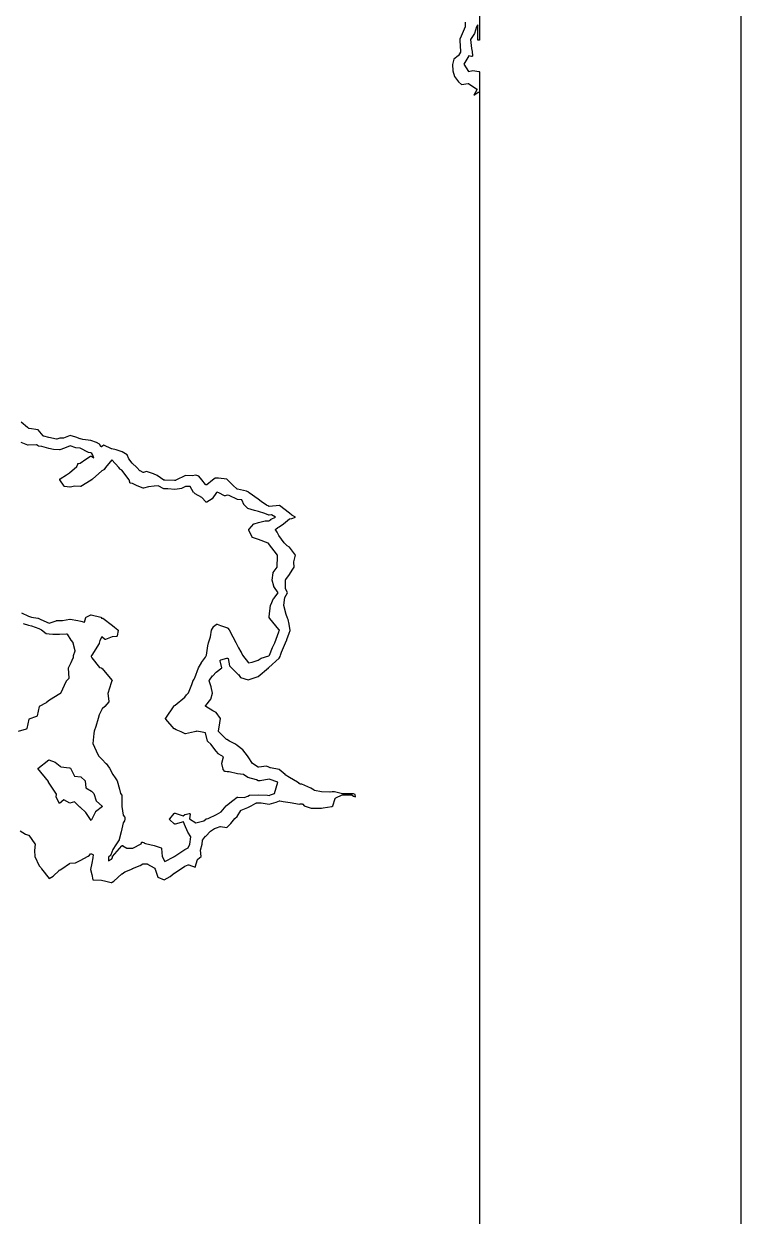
# Model space of a CAD drawing. Header units: millimetres. Extents: x 0 to 500, y 0 to 700.
# Drawn here: x 436.6 to 500, y 375.9 to 481.2 of the extents above; entities that cross this region are included whole.
import ezdxf

# ---------------------------------------------------------------- set-up
doc = ezdxf.new("R2010")
doc.units = ezdxf.units.MM
for name, color, linetype in [('CORTE', 1, 'Continuous'), ('GRABADO', 5, 'Continuous'), ('HOJA', 8, 'Continuous')]:
    doc.layers.add(name, color=color, linetype=linetype)

msp = doc.modelspace()

# ---------------------------------------------------------------- linework, layer by layer
at = {"layer": 'CORTE'}
for points in [[(476.87, 515.98), (476.87, 479.78), (476.72, 479.78), (476.72, 481.12), (476.6, 480.95), (476.42, 480.38), (476.42, 480.38), (476.41, 480.37), (476.08, 479.85), (476.15, 479.03), (476.21, 478.78), (476.21, 478.77), (476.24, 478.4), (476.24, 478.39), (476.24, 478.38), (476.24, 478.37), (476.23, 478.36), (476.22, 478.35), (476.21, 478.34), (476.2, 478.33), (476.19, 478.33), (476.18, 478.33), (476.18, 478.33), (476.16, 478.33), (476.15, 478.33), (475.91, 478.39), (475.48, 477.65), (475.9, 477.02), (476.27, 477.11), (476.27, 477.11), (476.28, 477.11), (476.29, 477.11), (476.29, 477.11), (476.81, 477.02), (476.82, 477.02), (476.82, 477.02), (476.83, 477.02), (476.83, 477.01), (476.84, 477.01), (476.85, 477), (476.86, 476.98), (476.87, 476.97), (476.87, 476.95), (476.87, 469.63), (476.87, 468.14), (476.87, 467), (476.87, 415.92), (476.87, 414.56), (476.87, 413.24), (476.87, 412.77), (476.87, 412.77), (476.87, 412.76), (476.87, 409.53), (476.87, 407.15), (476.87, 406.3), (476.87, 405.2), (476.87, 404.48), (476.87, 403.52), (476.87, 402.56), (476.87, 401.4), (476.87, 401.4), (476.87, 398.37), (476.87, 397.43), (476.87, 396.5), (476.87, 395.58), (476.87, 394.66), (476.87, 393.75), (476.87, 392.85), (476.87, 391.95), (476.87, 391.06), (476.87, 390.17), (476.87, 389.23), (476.87, 388.87), (476.87, 387.61), (476.87, 386.75), (476.87, 385.89), (476.87, 385.08), (476.87, 384.19), (476.87, 383.34), (476.87, 382.42), (476.87, 381.67), (476.87, 380.92), (476.87, 380.06), (476.87, 379.24), (476.87, 378.37), (476.87, 377.52), (476.87, 376.75), (476.87, 376.1), (476.87, 375.37)], [(436.38, 429.18), (436.99, 428.88), (437.26, 428.81), (437.83, 428.72), (437.83, 428.72), (437.84, 428.72), (437.92, 428.69), (437.92, 428.69), (438.09, 428.6), (438.82, 428.28), (439.45, 428.48), (439.46, 428.49), (439.47, 428.49), (439.74, 428.49), (439.99, 428.5), (440.65, 428.62), (440.66, 428.62), (440.67, 428.62), (441.35, 428.5), (441.61, 428.45), (441.94, 428.35), (442.07, 428.76), (442.07, 428.77), (442.08, 428.78), (442.09, 428.79), (442.09, 428.8), (442.1, 428.8), (442.49, 429), (442.49, 429), (442.5, 429.01), (442.52, 429.01), (442.53, 429.01), (442.54, 429.01), (443.38, 428.81), (443.38, 428.81), (443.39, 428.81), (443.4, 428.8), (443.41, 428.8), (443.42, 428.79), (443.42, 428.78), (443.46, 428.72), (443.46, 428.72), (443.47, 428.71), (443.48, 428.69), (443.48, 428.69), (443.48, 428.7), (443.49, 428.7), (443.5, 428.71), (443.51, 428.71), (443.52, 428.71), (443.53, 428.71), (443.54, 428.71), (443.54, 428.71), (443.55, 428.71), (443.56, 428.71), (443.57, 428.7), (444.42, 428.05), (444.6, 427.91), (444.89, 427.69), (444.9, 427.68), (444.9, 427.67), (444.91, 427.66), (444.91, 427.64), (444.92, 427.63), (444.92, 427.62), (444.83, 427.15), (444.83, 427.15), (444.82, 427.14), (444.82, 427.13), (444.81, 427.11), (444.8, 427.11), (444.8, 427.1), (444.79, 427.1), (444.78, 427.1), (444.77, 427.09), (444.77, 427.09), (444.39, 427.05), (443.79, 426.83), (443.79, 426.83), (443.78, 426.83), (443.77, 426.83), (443.75, 426.83), (443.74, 426.83), (443.74, 426.84), (443.73, 426.84), (443.73, 426.84), (443.72, 426.85), (443.47, 427.07), (443.31, 426.74), (443.23, 426.49), (443.23, 426.48), (442.59, 425.45), (442.57, 425.4), (442.56, 425.4), (442.56, 425.39), (442.55, 425.38), (442.54, 425.37), (442.53, 425.36), (442.53, 425.33), (442.59, 425.19), (443.28, 424.36), (443.43, 424.31), (443.43, 424.31), (443.44, 424.31), (443.45, 424.3), (443.49, 424.27), (443.5, 424.26), (443.5, 424.26), (444.36, 423.23), (444.37, 423.22), (444.37, 423.2), (444.38, 423.19), (444.38, 423.19), (444.38, 423.18), (444.38, 423.17), (444.37, 423.16), (444.3, 422.99), (444, 422.06), (444.11, 421.37), (444.11, 421.37), (444.11, 421.35), (444.11, 421.34), (444.1, 421.33), (444.1, 421.32), (444.09, 421.32), (443.75, 420.91), (443.75, 420.9), (443.75, 420.9), (443.51, 420.71), (443.23, 420.16), (443.14, 419.83), (442.95, 419.14), (442.8, 418.72), (442.77, 418.51), (442.77, 418.51), (442.67, 417.63), (442.97, 417), (443.18, 416.55), (443.5, 416.22), (443.84, 415.86), (443.85, 415.86), (444.15, 415.44), (444.15, 415.44), (444.44, 414.89), (444.65, 414.59), (444.83, 414.33), (444.84, 414.32), (445.03, 413.6), (445.14, 413.21), (445.24, 413.07), (445.25, 413.06), (445.25, 413.04), (445.25, 412.07), (445.37, 411.29), (445.49, 411.15), (445.49, 411.14), (445.49, 411.13), (445.5, 411.12), (445.5, 411.11), (445.5, 410.95), (445.5, 410.94), (445.47, 410.81), (445.47, 410.8), (445.37, 410.62), (445.18, 409.82), (445.02, 409.14), (445.02, 409.14), (445.01, 409.12), (444.72, 408.69), (444.44, 408.27), (444.28, 407.79), (444.28, 407.78), (444.28, 407.77), (444.27, 407.77), (444.26, 407.76), (444.26, 407.76), (444.07, 407.58), (444.07, 407.28), (444.32, 407.4), (444.41, 407.52), (444.42, 407.63), (444.42, 407.64), (444.43, 407.65), (444.43, 407.66), (445.25, 408.59), (445.25, 408.59), (445.26, 408.6), (445.27, 408.61), (445.29, 408.61), (445.29, 408.61), (445.3, 408.61), (445.31, 408.61), (445.32, 408.61), (445.33, 408.61), (445.33, 408.6), (445.34, 408.6), (445.68, 408.38), (446.21, 408.38), (446.96, 408.78), (446.98, 408.87), (446.98, 408.88), (446.99, 408.9), (447, 408.91), (447.01, 408.91), (447.02, 408.92), (447.02, 408.92), (447.03, 408.92), (447.04, 408.92), (447.04, 408.92), (447.06, 408.92), (447.17, 408.9), (447.17, 408.9), (447.18, 408.9), (447.19, 408.9), (447.19, 408.89), (447.2, 408.88), (447.24, 408.84), (447.34, 408.8), (448.1, 408.63), (448.71, 408.4), (448.71, 408.4), (448.72, 408.39), (448.73, 408.39), (448.74, 408.38), (448.74, 408.37), (448.75, 408.36), (448.75, 408.35), (448.81, 407.64), (449.04, 407.21), (449.83, 407.61), (449.89, 407.65), (449.89, 407.66), (449.91, 407.67), (449.93, 407.68), (450.82, 408.27), (450.82, 408.27), (450.82, 408.27), (451.11, 408.41), (451.25, 408.75), (451.34, 409.38), (451.08, 409.8), (451.07, 409.81), (450.79, 410.49), (450.69, 410.71), (449.95, 410.52), (449.94, 410.52), (449.93, 410.52), (449.93, 410.52), (449.92, 410.52), (449.91, 410.52), (449.91, 410.52), (449.9, 410.53), (449.89, 410.53), (449.88, 410.54), (449.49, 410.9), (449.49, 410.91), (449.48, 410.92), (449.48, 410.93), (449.47, 410.94), (449.47, 410.95), (449.47, 410.97), (449.48, 410.97), (449.48, 410.98), (449.48, 410.99), (449.87, 411.46), (449.88, 411.47), (449.89, 411.47), (449.9, 411.48), (449.9, 411.48), (449.91, 411.48), (449.92, 411.49), (449.94, 411.49), (449.95, 411.48), (450.67, 411.25), (450.81, 411.36), (450.82, 411.36), (450.83, 411.36), (450.84, 411.37), (451.2, 411.46), (451.21, 411.46), (451.21, 411.46), (451.22, 411.46), (451.23, 411.46), (451.24, 411.46), (451.24, 411.45), (451.25, 411.45), (451.26, 411.45), (451.26, 411.44), (451.26, 411.44), (451.27, 411.43), (451.28, 411.42), (451.29, 411.41), (451.29, 411.4), (451.29, 411.39), (451.29, 411.38), (451.23, 410.99), (451.8, 410.61), (452.48, 410.79), (452.66, 410.94), (452.67, 410.94), (452.71, 410.97), (452.72, 410.97), (452.73, 410.97), (452.88, 411.02), (453.6, 411.36), (454.02, 411.61), (454.47, 412.12), (454.47, 412.12), (454.51, 412.16), (454.51, 412.16), (455.05, 412.6), (455.05, 412.6), (455.45, 412.88), (455.45, 412.88), (455.46, 412.89), (455.46, 412.89), (455.47, 412.89), (455.48, 412.89), (455.49, 412.89), (455.49, 412.89), (456.07, 412.85), (456.38, 412.99), (456.52, 413.07), (456.53, 413.07), (456.54, 413.07), (456.55, 413.07), (456.55, 413.08), (456.56, 413.08), (457.34, 413.1), (457.34, 413.1), (458.13, 413.08), (458.13, 413.08), (458.26, 413.05), (458.38, 413.09), (458.75, 413.23), (459.05, 414.21), (459.05, 414.23), (458.26, 414.49), (457.46, 414.34), (457.35, 414.33), (457.34, 414.33), (457.33, 414.33), (457.33, 414.33), (457.32, 414.33), (457.31, 414.33), (457.31, 414.33), (457.14, 414.43), (456.39, 414.64), (456.39, 414.64), (456.38, 414.64), (456.01, 414.88), (455.48, 414.96), (455.47, 414.96), (454.73, 415.12), (454.56, 415.13), (454.4, 415.15), (454.4, 415.15), (454.39, 415.15), (454.38, 415.15), (454.38, 415.15), (454.37, 415.16), (454.36, 415.16), (454.36, 415.17), (454.36, 415.17), (454.21, 415.35), (454.2, 415.36), (454.2, 415.36), (454.19, 415.38), (454.08, 415.88), (454.08, 415.88), (454.08, 415.89), (454.08, 415.91), (454.08, 415.91), (454.24, 416.47), (453.81, 416.69), (453.8, 416.69), (453.8, 416.7), (453.79, 416.71), (453.58, 416.96), (453.58, 416.96), (453.11, 417.57), (452.85, 417.8), (452.85, 417.81), (452.84, 417.82), (452.84, 417.83), (452.83, 417.83), (452.83, 417.83), (452.65, 418.57), (452.19, 418.66), (451.84, 418.71), (451.82, 418.7), (451.81, 418.69), (451.79, 418.68), (451.78, 418.68), (451.66, 418.66), (450.87, 418.49), (450.87, 418.49), (450.86, 418.49), (450.85, 418.49), (450.84, 418.49), (450.84, 418.49), (450.83, 418.5), (450.49, 418.67), (450.05, 418.84), (450.04, 418.84), (449.89, 418.93), (449.89, 418.93), (449.88, 418.94), (449.88, 418.94), (449.13, 419.79), (449.12, 419.8), (449.11, 419.82), (449.11, 419.83), (449.11, 419.86), (449.11, 419.87), (449.12, 419.88), (449.87, 420.97), (449.87, 420.97), (449.88, 420.98), (449.91, 421), (449.91, 421), (449.95, 421.02), (450.81, 421.74), (450.97, 421.92), (451.15, 422.11), (451.43, 422.86), (451.56, 423.21), (451.56, 423.22), (451.57, 423.23), (451.65, 423.31), (451.71, 423.45), (452.01, 424.32), (452.01, 424.32), (452.01, 424.33), (452.28, 424.77), (452.28, 424.78), (452.65, 425.25), (452.73, 425.43), (452.86, 426.26), (452.9, 426.53), (453.07, 427.05), (453.17, 427.64), (453.17, 427.65), (453.17, 427.65), (453.17, 427.66), (453.34, 427.95), (453.35, 427.96), (453.35, 427.96), (453.59, 428.16), (453.6, 428.17), (453.6, 428.17), (453.61, 428.17), (453.62, 428.18), (453.63, 428.18), (453.63, 428.18), (453.64, 428.18), (453.65, 428.18), (453.66, 428.17), (453.97, 428.06), (454.59, 427.84), (454.59, 427.84), (454.6, 427.83), (454.61, 427.83), (454.62, 427.82), (454.74, 427.68), (454.74, 427.67), (455.07, 427.07), (455.32, 426.55), (455.55, 426.09), (455.78, 425.73), (455.79, 425.72), (455.79, 425.71), (455.9, 425.44), (456.45, 424.76), (456.78, 424.82), (457.31, 424.99), (457.55, 425.17), (457.56, 425.17), (457.56, 425.17), (457.57, 425.17), (458.23, 425.37), (458.29, 425.44), (458.56, 426.11), (458.56, 426.11), (458.76, 426.54), (459.12, 427.51), (459.16, 427.61), (459.16, 427.61), (459.17, 427.63), (459.17, 427.65), (459.13, 427.72), (458.32, 428.69), (458.32, 428.69), (458.27, 428.78), (458.27, 428.79), (458.26, 428.8), (458.26, 428.81), (458.26, 428.82), (458.4, 429.86), (458.4, 429.86), (458.41, 429.88), (458.41, 429.88), (458.66, 430.44), (458.67, 430.45), (459.07, 430.96), (458.69, 431.51), (458.69, 431.52), (458.68, 431.53), (458.55, 432.06), (458.55, 432.06), (458.55, 432.07), (458.61, 432.7), (458.61, 432.72), (458.62, 432.73), (458.97, 433.21), (459.02, 434.18), (459.01, 434.27), (458.21, 435.31), (458.2, 435.33), (458.17, 435.34), (457.32, 435.66), (456.8, 435.83), (456.8, 435.83), (456.79, 435.84), (456.78, 435.84), (456.77, 435.85), (456.77, 435.86), (456.76, 435.87), (456.47, 436.49), (456.47, 436.51), (456.47, 436.53), (456.47, 436.55), (456.48, 436.56), (456.49, 436.57), (456.91, 437.03), (456.92, 437.03), (456.93, 437.04), (456.93, 437.04), (456.94, 437.05), (457.32, 437.15), (457.93, 437.31), (457.93, 437.31), (457.94, 437.32), (457.94, 437.32), (458.24, 437.3), (458.42, 437.44), (458.42, 437.45), (458.44, 437.46), (458.82, 437.64), (458.48, 437.83), (458.27, 437.81), (458.27, 437.81), (458.26, 437.81), (458.25, 437.81), (458.25, 437.81), (458.24, 437.82), (457.9, 437.97), (457.32, 438.13), (456.96, 438.23), (456.39, 438.39), (456.39, 438.39), (456.38, 438.4), (456.38, 438.4), (456.37, 438.4), (456.37, 438.41), (456.08, 438.69), (456.08, 438.7), (456.07, 438.7), (455.84, 439.15), (455.48, 439.19), (455.47, 439.19), (455.47, 439.2), (455.46, 439.2), (454.73, 439.55), (454.57, 439.58), (454.37, 439.53), (454.36, 439.53), (454.34, 439.53), (454.33, 439.53), (454.32, 439.53), (453.83, 439.79), (453.66, 439.84), (453.61, 439.81), (453.24, 439.25), (453.23, 439.25), (453.23, 439.25), (453.22, 439.24), (453.22, 439.24), (452.75, 438.97), (452.74, 438.96), (452.73, 438.96), (452.73, 438.96), (452.72, 438.96), (452.71, 438.96), (452.71, 438.96), (452.7, 438.96), (452.69, 438.96), (452.68, 438.96), (452.68, 438.96), (452.67, 438.97), (452.66, 438.97), (452.66, 438.98), (452.31, 439.37), (451.74, 439.69), (451.74, 439.69), (451.6, 439.8), (451.59, 439.8), (451.58, 439.81), (451.28, 440.34), (450.88, 440.35), (450.57, 440.18), (450.56, 440.18), (450.55, 440.17), (450.55, 440.17), (449.94, 440.07), (449.94, 440.07), (449.93, 440.07), (449.92, 440.07), (449.3, 440.13), (449, 440.14), (449, 440.14), (448.99, 440.15), (448.98, 440.15), (448.97, 440.15), (448.47, 440.41), (448.09, 440.36), (447.6, 440.3), (447.17, 440.19), (447.16, 440.19), (447.15, 440.19), (447.14, 440.19), (447.14, 440.19), (447.13, 440.19), (447.13, 440.19), (446.6, 440.41), (446.6, 440.41), (446.2, 440.62), (446.01, 440.65), (446.01, 440.65), (445.99, 440.65), (445.99, 440.66), (445.98, 440.66), (445.97, 440.67), (445.97, 440.67), (445.96, 440.68), (445.96, 440.69), (445.95, 440.7), (445.95, 440.71), (445.9, 440.93), (445.25, 441.79), (445.13, 441.85), (445.12, 441.85), (445.11, 441.86), (445.11, 441.87), (444.98, 442.03), (444.37, 442.71), (443.81, 442.03), (443.67, 441.84), (443.66, 441.83), (443.65, 441.82), (443.65, 441.82), (443.49, 441.74), (442.64, 440.99), (442.64, 440.99), (442.56, 440.94), (442.56, 440.94), (442.56, 440.92), (442.55, 440.91), (442.54, 440.9), (442.53, 440.9), (441.63, 440.34), (441.63, 440.34), (441.62, 440.34), (441.61, 440.33), (441.59, 440.33), (441.59, 440.33), (441.1, 440.37), (440.68, 440.29), (440.68, 440.29), (440.67, 440.29), (440.66, 440.29), (440.19, 440.33), (440.19, 440.33), (440.18, 440.34), (440.17, 440.34), (440.16, 440.35), (440.16, 440.35), (440.15, 440.36), (440.15, 440.36), (440.14, 440.37), (439.77, 440.93), (439.76, 440.93), (439.76, 440.94), (439.76, 440.96), (439.76, 440.97), (439.76, 440.99), (439.76, 441), (439.77, 441), (439.77, 441.01), (439.78, 441.02), (439.79, 441.03), (439.79, 441.03), (440.35, 441.36), (440.62, 441.56), (441.27, 442.12), (441.34, 442.32), (441.34, 442.33), (441.35, 442.34), (441.35, 442.34), (441.36, 442.35), (441.36, 442.36), (441.37, 442.36), (441.38, 442.37), (441.39, 442.37), (441.4, 442.37), (441.57, 442.4), (442.07, 442.76), (442.48, 443.01), (442.49, 443.01), (442.5, 443.01), (442.51, 443.02), (442.52, 443.02), (442.52, 443.02), (442.53, 443.02), (442.55, 443.01), (442.56, 443.01), (442.78, 442.88), (442.66, 443.16), (442.58, 443.27), (442.5, 443.32), (442.31, 443.35), (442.31, 443.35), (442.3, 443.35), (442.29, 443.36), (441.57, 443.72), (441.19, 443.76), (441.19, 443.76), (440.67, 443.92), (440.19, 443.73), (440.19, 443.73), (439.77, 443.59), (439.76, 443.58), (439.75, 443.58), (439.74, 443.58), (439.74, 443.58), (439.21, 443.6), (439.21, 443.6), (439.2, 443.6), (438.8, 443.71), (438.16, 443.88), (437.88, 443.91), (437.88, 443.91), (437.87, 443.91), (437.86, 443.92), (437.85, 443.92), (437.85, 443.92), (437.7, 444.02), (436.96, 443.99), (436.96, 443.99), (436.95, 443.99), (436.94, 444), (436.94, 444), (436.35, 444.23)]]:
    msp.add_lwpolyline(points, dxfattribs=at)
at = {"layer": 'GRABADO'}
for points in [[(475.6, 481.37), (475.61, 480.98), (475.61, 480.97), (475.6, 480.96), (475.6, 480.96), (475.24, 480.12), (475.12, 479.86), (475.13, 479.74), (475.19, 478.77), (475.2, 478.76), (475.19, 478.75), (475.19, 478.74), (475.19, 478.73), (475.19, 478.73), (475.01, 478.42), (475.01, 478.42), (475, 478.41), (474.99, 478.4), (474.61, 478.09), (474.49, 477.64), (474.51, 477.06), (474.65, 476.57), (475, 476.1), (475.27, 475.87), (475.86, 475.94), (475.86, 475.94), (475.88, 475.94), (475.88, 475.94), (475.9, 475.94), (475.9, 475.94), (475.91, 475.93), (476.6, 475.49), (476.61, 475.48), (476.62, 475.47), (476.63, 475.47), (476.63, 475.45), (476.64, 475.44), (476.64, 475.43), (476.64, 475.41), (476.63, 475.4), (476.63, 475.4), (476.37, 474.91), (476.76, 475.17), (476.76, 475.17), (476.76, 475.17), (476.77, 475.18), (476.78, 475.18), (476.79, 475.18), (476.8, 475.18), (476.8, 475.18), (476.81, 475.18), (476.81, 475.18), (476.82, 475.17), (476.83, 475.17), (476.84, 475.17), (476.85, 475.16), (476.85, 475.15), (476.86, 475.14), (476.87, 475.13), (476.87, 475.11), (476.87, 475.11), (476.87, 473.01), (476.87, 471.34), (476.87, 470.07), (476.87, 421.34), (476.87, 419.83), (476.87, 418.35), (476.87, 417.81), (476.87, 417.81), (476.87, 414.2), (476.87, 411.54), (476.87, 410.59), (476.87, 409.37), (476.87, 408.56), (476.87, 407.48), (476.87, 406.41), (476.87, 405.11), (476.87, 405.11), (476.87, 401.72), (476.87, 400.68), (476.87, 399.64), (476.87, 398.61), (476.87, 397.58), (476.87, 396.57), (476.87, 395.56), (476.87, 394.55), (476.87, 393.56), (476.87, 392.57), (476.87, 391.51), (476.87, 391.11), (476.87, 389.7), (476.87, 388.74), (476.87, 387.78), (476.87, 386.88), (476.87, 385.88), (476.87, 384.93), (476.87, 383.91), (476.87, 383.07), (476.87, 382.23), (476.87, 381.27), (476.87, 380.35), (476.87, 379.38), (476.87, 378.43), (476.87, 377.57), (476.87, 376.84), (476.87, 376.02), (476.87, 375.16)], [(436.27, 409.91), (436.74, 409.61), (436.98, 409.54), (436.99, 409.54), (437, 409.53), (437.01, 409.53), (437.02, 409.52), (437.56, 408.77), (437.57, 408.77), (437.57, 408.76), (437.57, 408.75), (437.57, 408.75), (437.58, 408.73), (437.58, 408.73), (437.52, 408.19), (437.54, 407.64), (437.95, 406.82), (438.06, 406.7), (438.07, 406.69), (438.07, 406.69), (438.13, 406.55), (438.83, 405.71), (439.16, 405.92), (439.69, 406.42), (439.7, 406.42), (439.7, 406.43), (439.79, 406.47), (439.95, 406.57), (440.63, 407.04), (440.63, 407.04), (440.64, 407.04), (440.65, 407.05), (440.66, 407.05), (441.15, 407.09), (441.56, 407.29), (442.28, 407.68), (442.38, 407.78), (442.47, 407.87), (442.47, 407.87), (442.48, 407.88), (442.49, 407.88), (442.49, 407.88), (442.5, 407.89), (442.52, 407.89), (442.52, 407.89), (442.53, 407.89), (442.53, 407.89), (442.54, 407.89), (442.55, 407.88), (442.56, 407.88), (442.67, 407.82), (442.68, 407.82), (442.68, 407.81), (442.69, 407.8), (442.7, 407.79), (442.7, 407.78), (442.7, 407.78), (442.71, 407.77), (442.71, 407.76), (442.71, 407.74), (442.67, 407.61), (442.67, 407.52), (442.59, 407.06), (442.59, 407.06), (442.47, 406.51), (442.59, 406.07), (442.69, 405.6), (443.45, 405.56), (443.46, 405.56), (443.46, 405.56), (443.82, 405.47), (444.3, 405.36), (444.31, 405.36), (444.32, 405.36), (444.32, 405.35), (444.35, 405.34), (444.38, 405.37), (444.38, 405.37), (444.39, 405.38), (444.4, 405.38), (444.4, 405.39), (444.53, 405.46), (445.25, 406.13), (445.25, 406.13), (445.26, 406.13), (445.51, 406.28), (445.51, 406.28), (446.2, 406.57), (446.2, 406.58), (446.88, 406.86), (447.11, 407), (447.12, 407), (447.13, 407.01), (447.13, 407.01), (447.14, 407.01), (447.15, 407.01), (447.15, 407.01), (447.5, 406.99), (447.5, 406.99), (447.51, 406.98), (447.52, 406.98), (447.52, 406.98), (448.11, 406.65), (448.12, 406.65), (448.13, 406.64), (448.14, 406.63), (448.14, 406.63), (448.19, 406.54), (448.19, 406.53), (448.43, 405.81), (449, 405.58), (449.53, 405.88), (449.88, 406.19), (449.89, 406.19), (450.45, 406.57), (450.7, 406.72), (450.82, 406.79), (450.82, 406.79), (451.11, 406.91), (451.12, 406.92), (451.13, 406.92), (451.13, 406.92), (451.14, 406.92), (451.16, 406.92), (451.16, 406.91), (451.74, 406.71), (451.94, 407.37), (451.94, 407.37), (451.95, 407.39), (451.96, 407.4), (452.26, 407.65), (452.2, 408.21), (452.2, 408.22), (452.34, 408.74), (452.37, 409.06), (452.37, 409.06), (452.38, 409.07), (452.38, 409.08), (452.38, 409.08), (452.65, 409.45), (452.65, 409.46), (452.66, 409.46), (453.08, 409.89), (453.09, 409.9), (453.09, 409.9), (453.43, 410.11), (453.44, 410.11), (453.44, 410.11), (453.61, 410.17), (453.93, 410.3), (453.94, 410.3), (453.94, 410.3), (453.95, 410.3), (453.96, 410.3), (453.97, 410.3), (453.97, 410.3), (454.54, 410.21), (454.87, 410.56), (455.24, 411), (455.24, 411.01), (455.43, 411.19), (455.76, 411.7), (455.76, 411.71), (455.77, 411.72), (455.78, 411.72), (455.79, 411.73), (455.79, 411.73), (456.38, 411.98), (456.67, 412.13), (457.1, 412.37), (457.11, 412.37), (457.12, 412.38), (457.13, 412.38), (457.14, 412.38), (457.34, 412.39), (457.34, 412.39), (457.55, 412.38), (457.55, 412.38), (458.26, 412.26), (458.9, 412.45), (459.17, 412.56), (459.18, 412.56), (459.18, 412.56), (459.19, 412.56), (459.2, 412.56), (459.2, 412.56), (459.52, 412.52), (459.52, 412.52), (460.13, 412.41), (460.94, 412.26), (461.02, 412.3), (461.02, 412.3), (461.03, 412.3), (461.04, 412.3), (461.05, 412.3), (461.19, 412.3), (461.19, 412.3), (461.2, 412.3), (461.21, 412.3), (461.21, 412.3), (461.22, 412.29), (461.23, 412.29), (461.23, 412.28), (461.24, 412.28), (461.24, 412.28), (461.36, 412.13), (461.99, 411.91), (462.71, 411.91), (462.89, 411.92), (463.05, 411.94), (463.8, 412.07), (463.89, 412.12), (464.11, 412.78), (464.12, 412.78), (464.12, 412.79), (464.13, 412.8), (464.14, 412.81), (464.14, 412.81), (464.15, 412.82), (464.72, 413.09), (464.73, 413.09), (464.74, 413.1), (464.75, 413.1), (465.55, 413.1), (465.56, 413.1), (465.57, 413.1), (465.57, 413.1), (465.58, 413.09), (465.59, 413.09), (465.6, 413.08), (465.72, 412.99), (465.91, 412.91), (465.88, 413.12), (465.72, 413.18), (465.67, 413.19), (465.62, 413.18), (465.61, 413.18), (464.75, 413.18), (464.75, 413.18), (464.74, 413.18), (464.04, 413.36), (463.83, 413.36), (463.65, 413.33), (463.64, 413.32), (463.64, 413.32), (462.89, 413.37), (462.89, 413.37), (462.28, 413.49), (462.27, 413.49), (462.26, 413.5), (461.94, 413.68), (461.17, 414.05), (461.04, 414.05), (461.04, 414.05), (461.03, 414.05), (461.02, 414.05), (460.92, 414.1), (460.91, 414.11), (460.91, 414.11), (460.9, 414.11), (460.9, 414.12), (460.79, 414.23), (460.08, 414.62), (460.08, 414.62), (459.69, 414.87), (459.69, 414.88), (459.16, 415.33), (458.38, 415.48), (458.37, 415.48), (458.36, 415.48), (458.36, 415.48), (458.24, 415.55), (458.02, 415.62), (457.35, 415.54), (457.34, 415.54), (457.34, 415.54), (457.33, 415.54), (457.32, 415.54), (457.31, 415.55), (456.81, 415.86), (456.81, 415.86), (456.8, 415.87), (456.79, 415.87), (456.79, 415.88), (456.41, 416.47), (456.36, 416.54), (455.94, 417.07), (455.44, 417.45), (455.3, 417.56), (454.76, 417.84), (454.76, 417.84), (454.52, 417.99), (454.52, 417.99), (454.51, 418), (453.8, 418.68), (453.8, 418.69), (453.79, 418.7), (453.79, 418.71), (453.79, 418.72), (453.78, 418.73), (453.79, 418.74), (453.84, 419.08), (453.96, 419.83), (453.59, 420.38), (453.3, 420.52), (453.3, 420.52), (452.68, 420.89), (452.67, 420.9), (452.67, 420.9), (452.66, 420.91), (452.65, 420.92), (452.64, 420.94), (452.64, 420.96), (452.64, 420.97), (452.64, 420.98), (452.65, 420.99), (452.66, 421), (453.11, 421.54), (453.26, 422.07), (453.14, 422.65), (452.98, 423.16), (452.98, 423.17), (452.98, 423.18), (452.98, 423.19), (452.98, 423.2), (452.98, 423.21), (452.99, 423.22), (453.27, 423.6), (453.28, 423.6), (453.58, 423.93), (453.59, 423.94), (454.09, 424.32), (453.95, 424.93), (453.94, 424.94), (453.94, 424.96), (453.95, 424.97), (453.95, 424.97), (453.95, 424.99), (453.96, 424.99), (453.96, 425), (453.97, 425), (453.98, 425.01), (453.98, 425.01), (453.99, 425.02), (454.54, 425.18), (454.55, 425.18), (454.56, 425.18), (454.57, 425.18), (454.58, 425.18), (454.59, 425.18), (454.59, 425.18), (454.6, 425.18), (454.6, 425.17), (454.61, 425.17), (454.62, 425.16), (454.62, 425.15), (454.62, 425.15), (454.63, 425.15), (454.63, 425.14), (454.64, 425.13), (454.76, 424.49), (454.92, 424.35), (455.54, 423.73), (455.55, 423.73), (455.73, 423.47), (456.42, 423.26), (457.13, 423.48), (457.3, 423.55), (458.21, 424.33), (458.22, 424.34), (458.22, 424.35), (458.23, 424.35), (458.23, 424.36), (459.14, 425.17), (459.24, 425.31), (459.28, 425.43), (459.36, 425.71), (459.72, 426.54), (459.82, 426.8), (459.82, 426.81), (460.05, 427.37), (460.13, 427.63), (460.05, 428.18), (459.96, 428.6), (459.9, 428.71), (459.9, 428.71), (459.78, 429.04), (459.78, 429.04), (459.56, 429.83), (459.56, 429.84), (459.56, 429.86), (459.67, 430.52), (459.67, 430.53), (459.89, 430.96), (459.72, 431.33), (459.72, 431.33), (459.72, 431.34), (459.72, 431.35), (459.72, 432.08), (459.72, 432.09), (459.72, 432.1), (459.73, 432.11), (459.73, 432.11), (459.73, 432.12), (460.06, 432.57), (460.29, 432.95), (460.29, 432.95), (460.48, 433.21), (460.45, 433.67), (460.45, 433.68), (460.46, 433.69), (460.59, 434.28), (460.07, 434.97), (459.87, 435.1), (459.87, 435.1), (459.86, 435.1), (459.61, 435.36), (459.61, 435.36), (459.6, 435.36), (459.13, 436.02), (459.13, 436.02), (458.98, 436.3), (458.85, 436.48), (458.84, 436.48), (458.84, 436.49), (458.84, 436.5), (458.83, 436.52), (458.83, 436.53), (458.84, 436.54), (458.84, 436.55), (458.85, 436.56), (458.85, 436.57), (458.86, 436.57), (458.86, 436.58), (459.03, 436.72), (459.04, 436.73), (459.04, 436.73), (459.16, 436.78), (459.53, 437.04), (460.08, 437.47), (460.08, 437.47), (460.09, 437.48), (460.1, 437.48), (460.11, 437.48), (460.26, 437.51), (460.59, 437.64), (460.28, 437.8), (460.28, 437.81), (460.07, 437.99), (459.17, 438.67), (458.27, 438.58), (458.27, 438.58), (458.26, 438.58), (458.25, 438.58), (458.24, 438.58), (458.24, 438.59), (458.04, 438.68), (458.04, 438.68), (458.03, 438.68), (457.57, 439.01), (457.3, 439.22), (456.51, 439.79), (456.51, 439.79), (456.44, 439.85), (456.4, 439.86), (456.39, 439.86), (456.38, 439.86), (456.28, 439.92), (455.47, 440.1), (455.47, 440.1), (455.46, 440.11), (455.45, 440.11), (455.44, 440.12), (455.06, 440.45), (455.05, 440.45), (454.63, 440.91), (454.53, 440.98), (453.78, 441.07), (453.63, 441.09), (453.49, 441.09), (453.26, 440.91), (452.76, 440.5), (452.75, 440.49), (452.74, 440.49), (452.73, 440.48), (452.72, 440.48), (452.72, 440.48), (452.71, 440.48), (452.7, 440.48), (452.69, 440.48), (452.69, 440.48), (452.68, 440.49), (452.67, 440.49), (452.67, 440.49), (452.66, 440.5), (452.66, 440.5), (452.65, 440.51), (452.33, 440.92), (452.04, 441.26), (451.78, 441.33), (451.47, 441.28), (451.47, 441.28), (451.46, 441.28), (450.87, 441.3), (450.03, 440.9), (449.99, 440.88), (449.98, 440.87), (449.97, 440.87), (449.97, 440.87), (449.94, 440.86), (449.94, 440.86), (449.93, 440.86), (449.92, 440.86), (449.9, 440.86), (449.05, 440.89), (449, 440.89), (448.99, 440.89), (448.99, 440.9), (448.98, 440.9), (448.98, 440.9), (448.97, 440.9), (448.37, 441.3), (448.05, 441.47), (447.43, 441.66), (447.17, 441.58), (447.16, 441.57), (447.15, 441.57), (447.15, 441.57), (447.14, 441.58), (447.13, 441.58), (447.12, 441.58), (447.12, 441.58), (446.87, 441.72), (446.86, 441.72), (446.85, 441.73), (446.56, 442.02), (446.17, 442.4), (446.17, 442.4), (445.87, 442.79), (445.86, 442.79), (445.86, 442.8), (445.71, 443.14), (445.27, 443.41), (444.73, 443.57), (444.35, 443.66), (444.35, 443.66), (444.34, 443.66), (443.64, 443.99), (443.49, 443.88), (443.49, 443.87), (443.48, 443.87), (443.47, 443.86), (443.45, 443.86), (443.44, 443.86), (443.44, 443.86), (443.43, 443.86), (443.42, 443.86), (443.41, 443.87), (443.4, 443.87), (443.4, 443.88), (443.39, 443.88), (443.39, 443.89), (443.26, 444.09), (443, 444.23), (442.5, 444.42), (441.81, 444.49), (441.8, 444.49), (441.58, 444.54), (441.57, 444.54), (441.19, 444.69), (440.67, 444.85), (440.1, 444.62), (440.09, 444.62), (440.08, 444.62), (439.75, 444.6), (439.51, 444.53), (439.5, 444.53), (439.49, 444.53), (439.48, 444.53), (438.8, 444.68), (438.34, 444.79), (438.33, 444.79), (438.32, 444.79), (438.31, 444.79), (438.31, 444.8), (438.31, 444.8), (438.3, 444.81), (437.85, 445.35), (437.05, 445.46), (437.04, 445.46), (437.03, 445.47), (437.02, 445.47), (436.92, 445.55), (436.91, 445.56), (436.35, 446.03)], [(436.53, 428.25), (436.98, 428.09), (437.26, 428.04), (437.27, 428.04), (437.27, 428.04), (437.92, 427.8), (437.92, 427.8), (438.13, 427.69), (438.14, 427.69), (438.14, 427.69), (438.55, 427.34), (438.82, 427.32), (439.15, 427.3), (439.74, 427.3), (440.36, 427.33), (440.36, 427.33), (440.37, 427.33), (440.38, 427.32), (440.39, 427.32), (440.4, 427.31), (440.41, 427.31), (440.41, 427.3), (440.42, 427.3), (440.42, 427.29), (440.73, 426.76), (440.9, 426.57), (440.9, 426.56), (440.91, 426.55), (440.92, 426.54), (440.92, 426.53), (441.09, 425.84), (441.09, 425.84), (441.09, 425.83), (441.09, 425.82), (441.09, 425.81), (441.09, 425.8), (440.93, 425.39), (440.93, 425.18), (440.92, 425.17), (440.92, 425.16), (440.74, 424.76), (440.51, 424.28), (440.55, 423.41), (440.55, 423.4), (440.55, 423.39), (440.55, 423.38), (440.55, 423.37), (440.54, 423.36), (440.33, 423.14), (439.81, 422.06), (439.81, 422.05), (439.81, 422.05), (439.8, 422.04), (439.79, 422.02), (439.79, 422.02), (439.78, 422.01), (439.77, 422.01), (438.86, 421.46), (438.57, 421.25), (438.56, 421.24), (437.95, 420.91), (437.75, 420.08), (437.75, 420.07), (437.74, 420.06), (437.73, 420.05), (437.73, 420.04), (437.72, 420.03), (437.7, 420.03), (437.7, 420.03), (437.01, 419.79), (436.84, 418.96), (436.84, 418.95), (436.83, 418.94), (436.83, 418.93), (436.83, 418.93), (436.82, 418.92), (436.81, 418.91), (436.8, 418.9), (436.79, 418.9), (436.09, 418.69)]]:
    msp.add_lwpolyline(points, dxfattribs=at)
msp.add_lwpolyline([(439.86, 415.58), (440.63, 415.47), (440.72, 415.45), (441.05, 414.76), (441.63, 414.69), (442.01, 414.32), (442.07, 413.71), (442.57, 413.41), (442.76, 413.22), (442.97, 412.57), (443.55, 412.06), (442.92, 411.61), (442.53, 410.82), (442.07, 411.55), (441.56, 412.01), (441.54, 412.02), (441.05, 412.47), (440.66, 412.36), (440.11, 412.65), (439.72, 412.34), (439.44, 412.89), (439.48, 413.16), (438.77, 414.22), (438.76, 414.27), (437.81, 415.41), (438.8, 416.2), (439.34, 415.99), (439.79, 415.63), (439.86, 415.58)], close=True, dxfattribs=at)
at = {"layer": 'HOJA'}
msp.add_lwpolyline([(0, 0), (500, 0), (500, 700), (0, 700)], close=True, dxfattribs=at)

doc.saveas('drawing.dxf')
